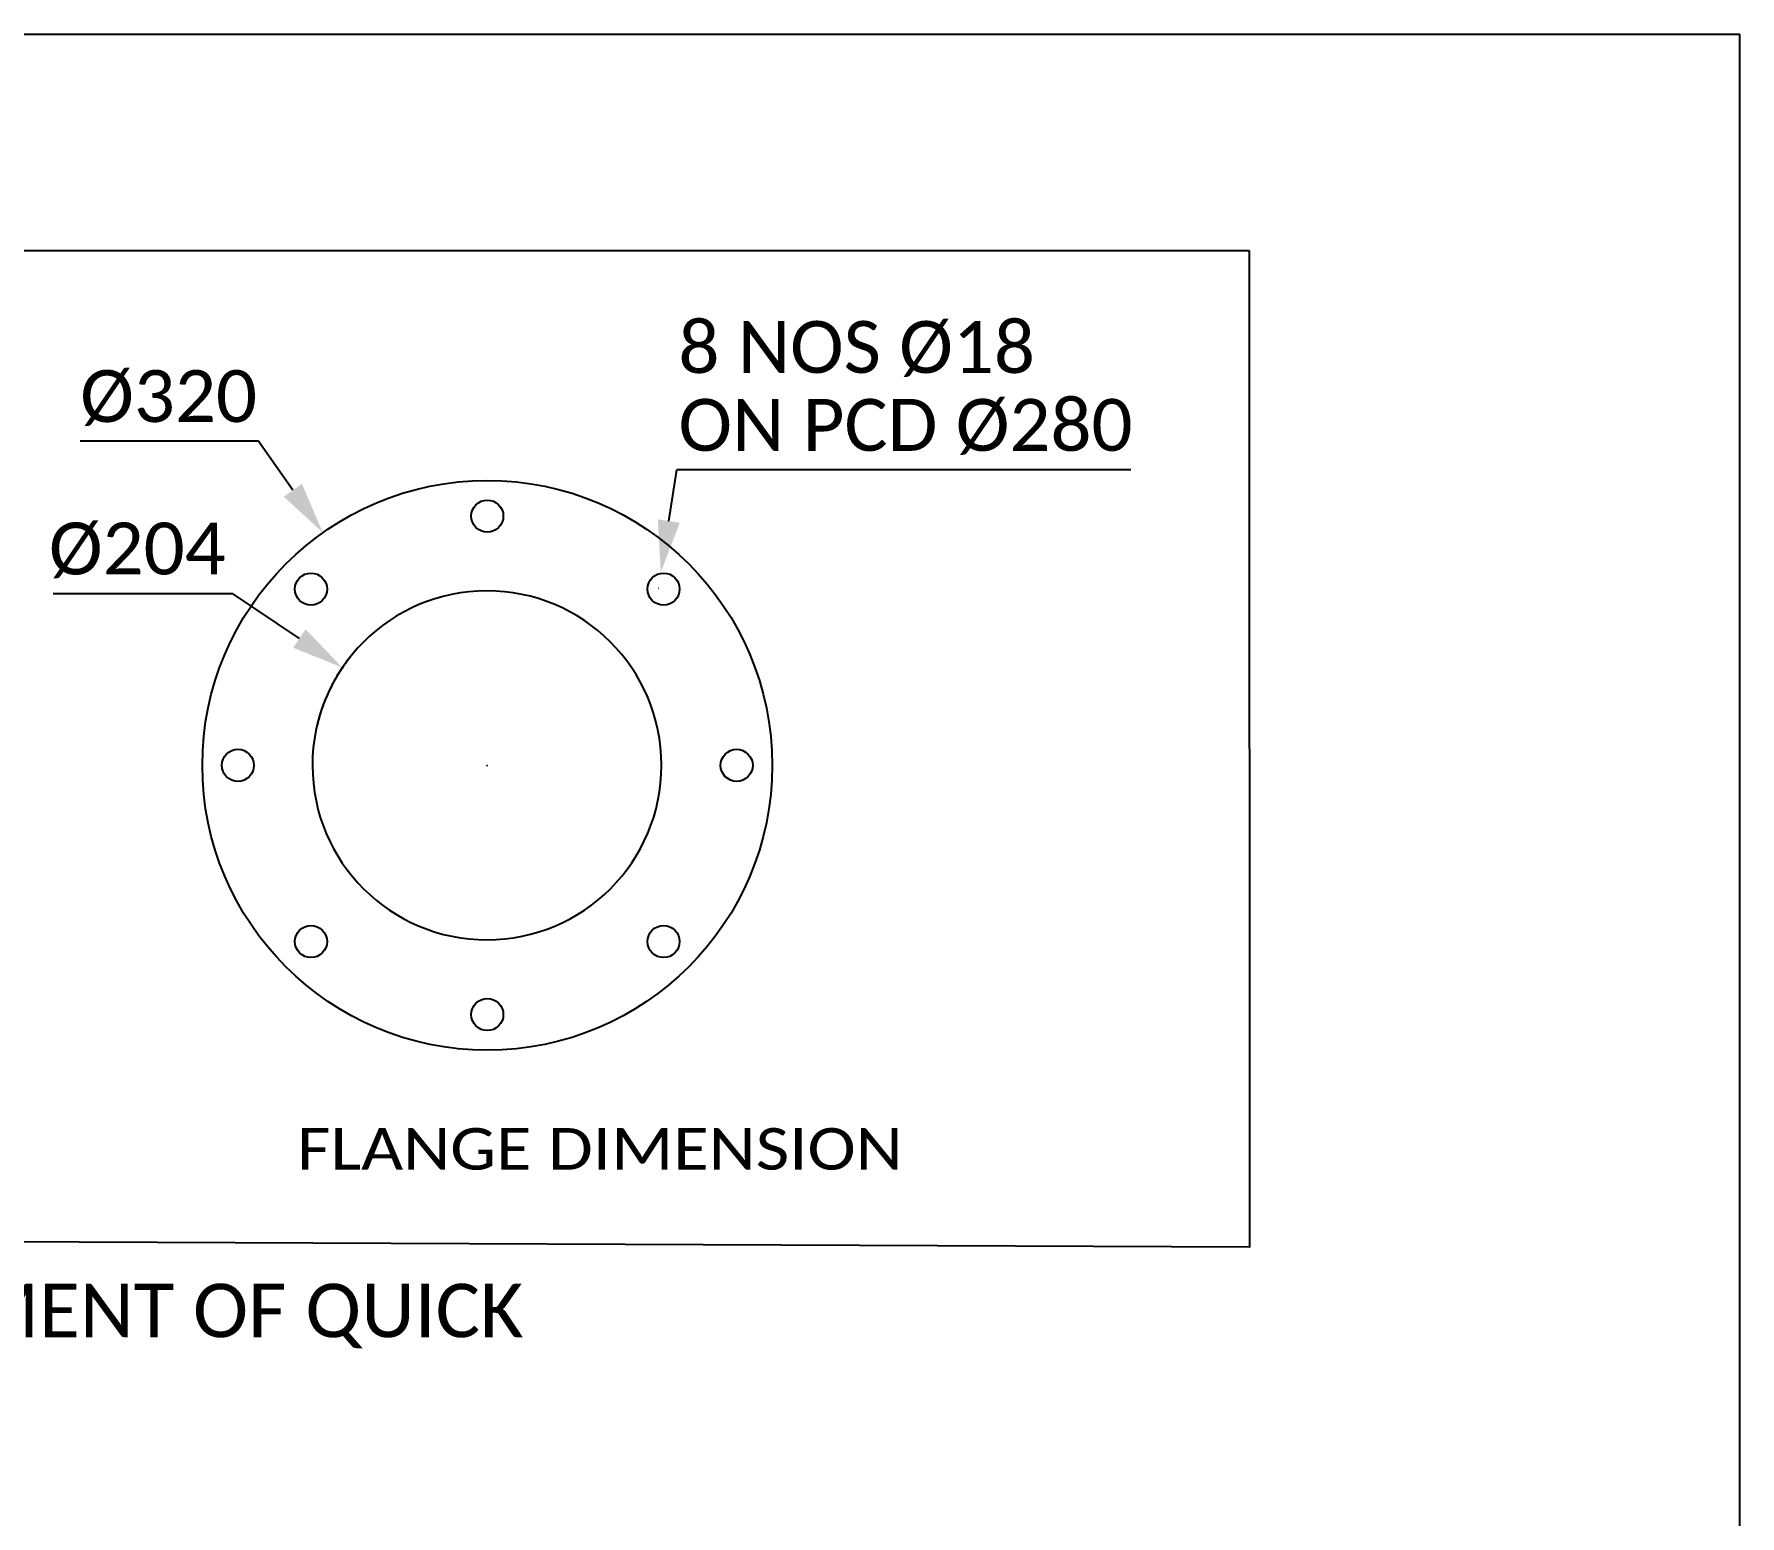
# Model space of a CAD drawing. Header units: millimetres. Extents: x 239 to 3500, y 0 to 2475.
# Drawn here: x 2542 to 3500, y 1643 to 2475 of the extents above; entities that cross this region are included whole.
import ezdxf
from ezdxf.enums import TextEntityAlignment as Align

# ---------------------------------------------------------------- set-up
doc = ezdxf.new("R2010")
doc.units = ezdxf.units.MM
doc.header["$LTSCALE"] = 192.5
doc.header["$PDMODE"] = 3
doc.header["$PDSIZE"] = 8
doc.layers.get('0').update_dxf_attribs({"linetype": 'CONTINUOUS'})
doc.layers.get('Defpoints').update_dxf_attribs({"linetype": 'CONTINUOUS'})
doc.styles.get("Standard").update_dxf_attribs({"font": 'calibri.ttf'})
doc.dimstyles.new('DIMSTYLE_3', dxfattribs={"dimtxt": 29.166667, "dimasz": 29.166667, "dimexe": 1.5, "dimexo": 1, "dimgap": 0.875, "dimtad": 1, "dimdsep": 46, "dimtxsty": 'Standard', "dimblk": '_FILLED', "dimblk1": '_FILLED', "dimblk2": '_FILLED', "dimcen": 0.09, "dimazin": 2, "dimtp": 0.01, "dimtm": 0.01, "dimtfac": 1, "dimtofl": 0, "dimtmove": 0, "dimatfit": 3, "dimldrblk": '_FILLED', "dimfxl": 1, "dimtolj": 1, "dimarcsym": 0})

# ---------------------------------------------------------------- blocks, each defined once
blk = doc.blocks.new('_FILLED')
at = {"color": 0, "linetype": 'ByBlock'}
blk.add_solid([(0, 0), (-1, 0.214), (-1, -0.214)], dxfattribs=at)
blk = doc.blocks.new('*D144')
at = {"color": 0, "linetype": 'Continuous', "lineweight": -2}
for p in [(2568.12, 2246.52), (2687.54, 2218.81)]:
    blk.add_line(p, (2667.96, 2246.52), dxfattribs=at)
at = {"color": 0, "linetype": 'Continuous'}
for p, q in [((2796.61, 2064.32), (2796.79, 2064.32)), ((2796.7, 2064.23), (2796.7, 2064.41))]:
    blk.add_line(p, q, dxfattribs=at)
at = {"layer": 'Defpoints', "color": 0}
for p in [(2704.37, 2194.99), (2889.03, 1933.64)]:
    blk.add_point(p, dxfattribs=at)
at = {"color": 0, "linetype": 'ByBlock', "lineweight": -2, "xscale": 29.1666666667, "yscale": 29.1666666667, "zscale": 29.1666666667, "rotation": 305.2441018791059}
blk.add_blockref('_FILLED', (2704.37, 2194.99), dxfattribs=at)
at = {"color": 0, "insert": (2568.12, 2286.29), "char_height": 29.1667, "attachment_point": 1, "line_spacing_factor": 0.9}
blk.add_mtext('\\A1;%%c{\\A1;320}', dxfattribs=at)
blk = doc.blocks.new('*D145')
at = {"color": 0, "linetype": 'Continuous', "lineweight": -2}
for p in [(2898.63, 2201.53), (3157.94, 2230.34)]:
    blk.add_line(p, (2903.15, 2230.34), dxfattribs=at)
at = {"color": 0, "linetype": 'Continuous'}
for p, q in [((2892.62, 2163.82), (2892.8, 2163.82)), ((2892.71, 2163.73), (2892.71, 2163.91))]:
    blk.add_line(p, q, dxfattribs=at)
at = {"layer": 'Defpoints', "color": 0}
for p in [(2894.1, 2172.71), (2891.31, 2154.93)]:
    blk.add_point(p, dxfattribs=at)
at = {"color": 0, "linetype": 'ByBlock', "lineweight": -2, "xscale": 29.1666666667, "yscale": 29.1666666667, "zscale": 29.1666666667, "rotation": 261.0734067154012}
blk.add_blockref('_FILLED', (2894.1, 2172.71), dxfattribs=at)
at = {"color": 0, "insert": (2904.03, 2313.85), "char_height": 29.1667, "attachment_point": 1, "line_spacing_factor": 0.9}
blk.add_mtext('\\A1;8 NOS %%c18\\P{\\A1;ON PCD %%c280}', dxfattribs=at)
blk = doc.blocks.new('*D146')
at = {"color": 0, "linetype": 'Continuous', "lineweight": -2}
for p in [(2553.03, 2160.91), (2691.18, 2135.56)]:
    blk.add_line(p, (2653.7, 2160.91), dxfattribs=at)
at = {"color": 0, "linetype": 'Continuous'}
for p, q in [((2796.43, 2064.32), (2796.61, 2064.32)), ((2796.52, 2064.23), (2796.52, 2064.41))]:
    blk.add_line(p, q, dxfattribs=at)
at = {"layer": 'Defpoints', "color": 0}
for p in [(2715.34, 2119.22), (2877.7, 2009.41)]:
    blk.add_point(p, dxfattribs=at)
at = {"color": 0, "linetype": 'ByBlock', "lineweight": -2, "xscale": 29.1666666667, "yscale": 29.1666666667, "zscale": 29.1666666667, "rotation": 325.9280445766265}
blk.add_blockref('_FILLED', (2715.34, 2119.22), dxfattribs=at)
at = {"color": 0, "insert": (2649.84, 2200.68), "char_height": 29.167, "attachment_point": 3, "line_spacing_factor": 0.9}
blk.add_mtext('\\A1;%%c204', dxfattribs=at)

msp = doc.modelspace()

# ---------------------------------------------------------------- linework, layer by layer
at = {"linetype": 'Continuous'}
for p in [(238.857, 2475), (3500, 0)]:
    msp.add_line(p, (3500, 2475), dxfattribs=at)
msp.add_line((1778.602, 2353.5), (3224.424, 2353.5))
msp.add_lwpolyline([(3224.424, 2353.5), (3224.611, 1793.648), (1778.602, 1799.923), (1778.602, 2353.5)])
for centre, radius in [((2796.7, 2064.316), 160), ((2796.7, 2204.316), 9), ((2697.705, 2163.311), 9), ((2895.695, 2163.311), 9), ((2656.7, 2064.316), 9), ((2936.7, 2064.316), 9), ((2697.705, 1965.321), 9), ((2895.695, 1965.321), 9), ((2796.7, 1924.316), 9)]:
    msp.add_circle(centre, radius, dxfattribs=at)
for centre, radius, start, end in [((2796.52, 2064.316), 98, 0.1, 0), ((2796.589, 2064.255), 98.091, 134.251621, 141.090385), ((2796.572, 2064.281), 98.062, 141.829321, 148.653933), ((2796.555, 2064.284), 98.047, 141.091593, 141.824996), ((2796.494, 2064.332), 97.969, 154.001069, 155.164212), ((2796.542, 2064.302), 98.025, 148.655678, 153.998023), ((2796.582, 2064.298), 98.064, 159.952521, 166.721449), ((2796.628, 2064.271), 98.116, 155.165173, 159.9472)]:
    msp.add_arc(centre, radius, start, end, dxfattribs=at)

# ---------------------------------------------------------------- texts
at = {"linetype": 'Continuous', "width": 1.111191}
msp.add_text('FLANGE DIMENSION', height=23.33333, dxfattribs=at).set_placement((2689.891, 1837.235), (3029.904, 1837.235), align=Align.FIT)
at = {"insert": (1972.319, 1773.15), "char_height": 30, "width": 1478.20149, "attachment_point": 1}
msp.add_mtext('OPTIONAL KIT FOR REPLACEMENT OF QUICK\\PCONNECTION TO FLANGE', dxfattribs=at)

# ---------------------------------------------------------------- dimensions: what is measured, and where the dimension line sits
at = {"linetype": 'Continuous'}
dim = msp.add_diameter_dim_2p(p1=(2891.309, 2154.931), p2=(2894.102, 2172.713), text='8 NOS %%c18\\P{\\A1;ON PCD %%c280}', dimstyle='DIMSTYLE_3', override={"dimtih": 1, "dimtoh": 1, "dimtxsty": 'Standard'}, dxfattribs=at)
dim.commit()
dim.dimension.update_dxf_attribs({"geometry": '*D145', "text_midpoint": (3030.982, 2272.534)})
for p1, p2, text, picture, middle in [((2889.03, 1933.643), (2704.37, 2194.988), '%%c{\\A1;320}', '*D144', (2616.388, 2246.522)), ((2877.697, 2009.413), (2715.343, 2119.219), '%%c204', '*D146', (2601.431, 2160.913))]:
    dim = msp.add_diameter_dim_2p(p1=p1, p2=p2, text=text, dimstyle='DIMSTYLE_3', override={"dimtih": 1, "dimtoh": 1, "dimtxsty": 'Standard'}, dxfattribs=at)
    dim.commit()
    dim.dimension.update_dxf_attribs({"geometry": picture, "text_midpoint": middle, "dimtype": 163})

doc.saveas('drawing.dxf')
